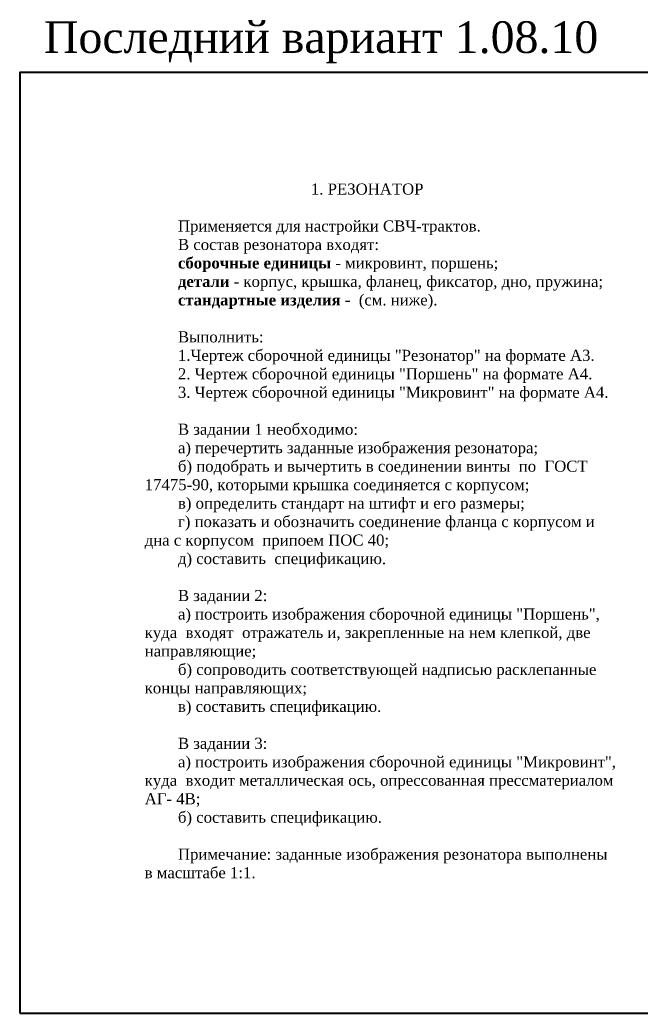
# Model space of a CAD drawing. Header units: millimetres. Extents: x 8 to 878, y -2 to 317.
# Drawn here: x 7.9 to 203.8, y 3 to 316.6 of the extents above; entities that cross this region are included whole.
import ezdxf

# ---------------------------------------------------------------- set-up
doc = ezdxf.new("R2010")
doc.units = ezdxf.units.MM
doc.header["$LTSCALE"] = 0.5
doc.layers.get('0').update_dxf_attribs({"linetype": 'CONTINUOUS', "lineweight": 60})
doc.styles.add('стиль1', font='times.ttf')

msp = doc.modelspace()

# ---------------------------------------------------------------- linework, layer by layer
at = {"color": 7, "lineweight": -3}
msp.add_lwpolyline([(7.94, 2.95), (427.94, 2.95), (427.94, 299.95), (7.94, 299.95)], close=True, dxfattribs=at)

# ---------------------------------------------------------------- texts
at = {"color": 1, "lineweight": -3, "style": 'стиль1'}
msp.add_text('Последний вариант 1.08.10', height=10, dxfattribs=at).set_placement((15.54, 306.15))
at = {"color": 7, "insert": (43.87, 270.77), "char_height": 3.5, "width": 152.65, "attachment_point": 1, "style": 'стиль1'}
msp.add_mtext('^I^I^I^I\\P^I^I^I^I1. РЕЗОНАТОР\\P\\P^IПрименяется для настройки СВЧ-трактов.\\P^IВ состав резонатора входят:\\P^I{\\fTimes New Roman|b1|i0|c204|p18;сборочные единицы} - микровинт, поршень;\\P^I{\\fTimes New Roman|b1|i0|c204|p18;детали} - корпус, крышка, фланец, фиксатор, дно, пружина;\\P^I{\\fTimes New Roman|b1|i0|c204|p18;стандартные изделия }-  (см. ниже).\\P\\P^IВыполнить:\\P^I1.Чертеж сборочной единицы "Резонатор" на формате А3.\\P^I2. Чертеж сборочной единицы "Поршень" на формате А4.\\P^I3. Чертеж сборочной единицы "Микровинт" на формате А4.\\P\\P^IВ задании 1 необходимо:\\P^Iа) перечертить заданные изображения резонатора;\\P\\pxi-1,l1;^Iб) подобрать и вычертить в соединении винты  по  ГОСТ 17475-90, которыми крышка соединяется с корпусом;\\P\\pi0,l0;^Iв) определить стандарт на штифт и его размеры;\\P\\pi-1,l1;^Iг) показать и обозначить соединение фланца с корпусом и дна с корпусом  припоем ПОС 40;\\P\\pi0,l0;^Iд) составить  спецификацию.\\P\\P^IВ задании 2:\\P\\pi-1,l1;^Iа) построить изображения сборочной единицы "Поршень", куда  входят  отражатель и, закрепленные на нем клепкой, две направляющие; \\P^Iб) сопроводить соответствующей надписью расклепанные концы направляющих;\\P\\pi0,l0;^Iв) составить спецификацию.\\P\\P^IВ задании 3:\\P\\pi-1,l1;^Iа) построить изображения сборочной единицы "Микровинт", куда  входит металлическая ось, опрессованная прессматериалом АГ- 4В;\\P\\pi0,l0;^Iб) составить спецификацию.\\P^I\\P\\pi-1,l1;^IПримечание: заданные изображения резонатора выполнены в масштабе 1:1.\\P\\pi0,l0;^I^I^I', dxfattribs=at)

doc.saveas('drawing.dxf')
